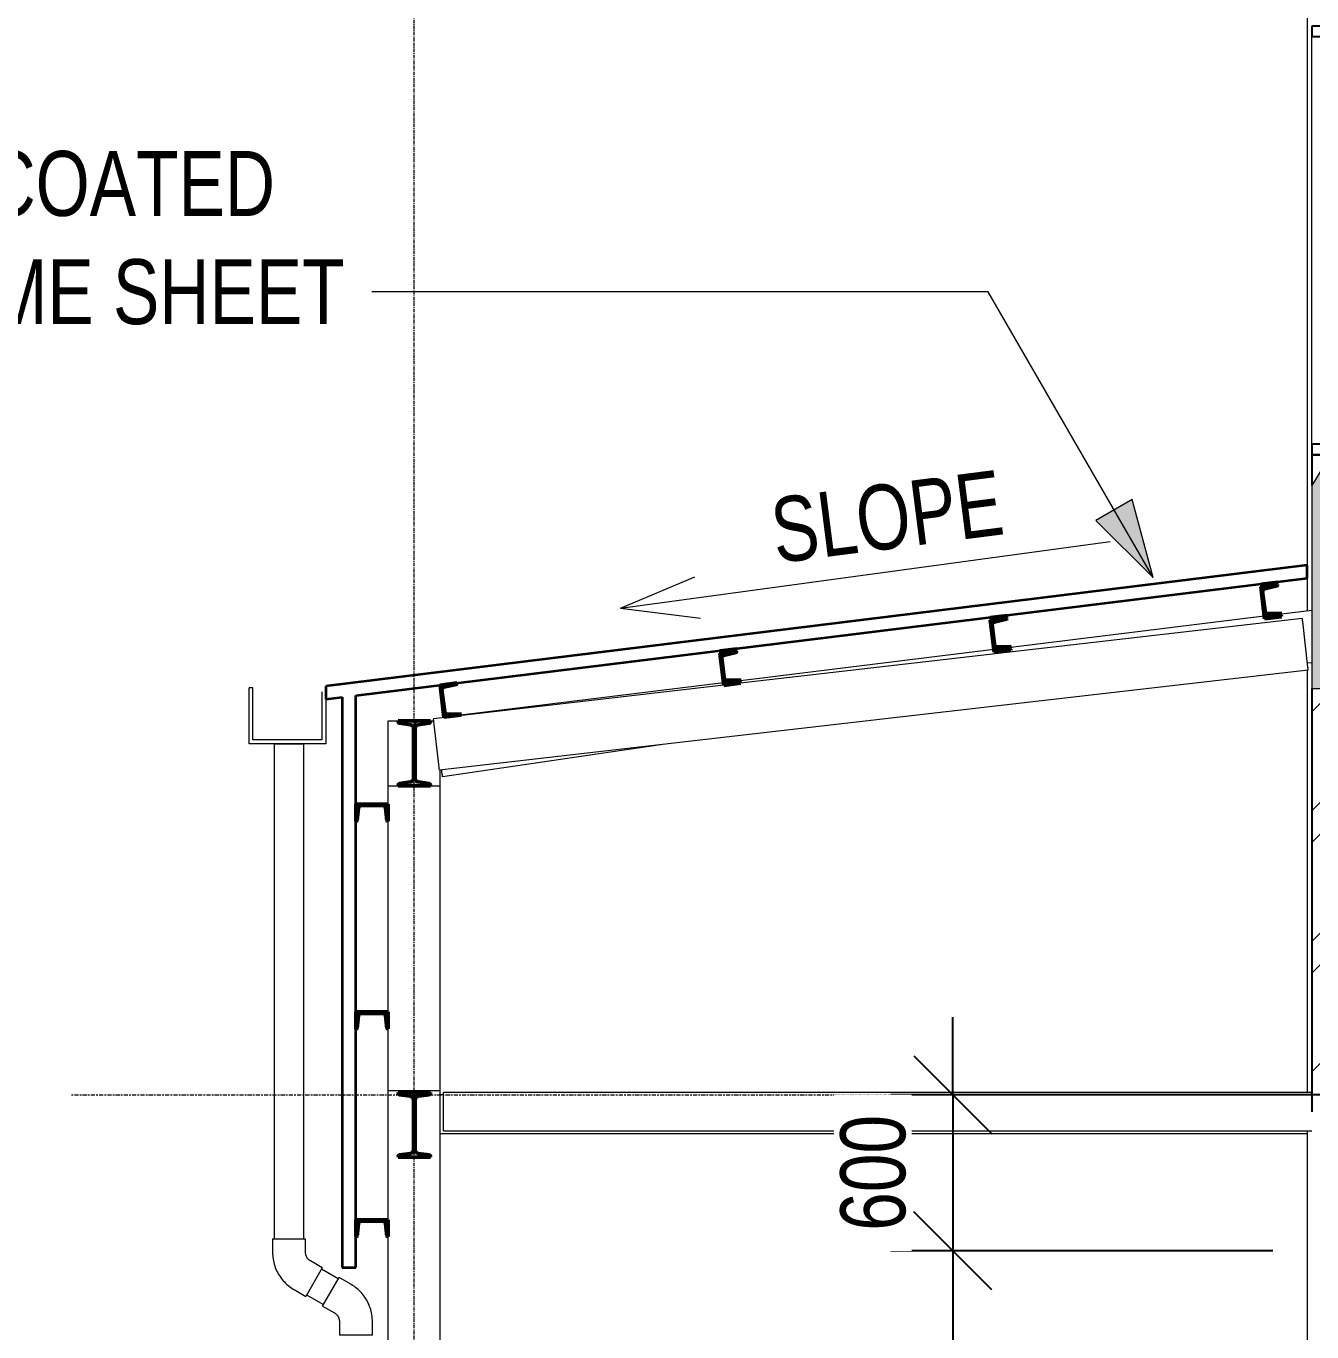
# Model space of a CAD drawing. Header units: millimetres. Extents: x -29259 to 87313, y -139821 to 46728.
# Drawn here: x 25495 to 30444, y -81364 to -76336 of the extents above; entities that cross this region are included whole.
import ezdxf

# ---------------------------------------------------------------- set-up
doc = ezdxf.new("R2010")
doc.units = ezdxf.units.MM
doc.linetypes.add('Centre', pattern=[31.75, 6.35, -4.7625, 15.875, -4.7625])
doc.linetypes.add('Grid Line', pattern=[22.225, 12.7, -3.175, 3.175, -3.175])
for name, color, linetype, lineweight in [('A-ANNO-DIMS', 211, 'Continuous', 9), ('A-DETL-GENF', 92, 'Continuous', 9), ('A-DETL-THIN', 151, 'Continuous', 9), ('A-FLOR-LEVL', 51, 'Continuous', 9), ('A-GLAZ', 151, 'Continuous', 9), ('A-ROOF', 132, 'Continuous', 9), ('A-WALL', 113, 'Continuous', 18), ('A-WALL-PATT', 111, 'Continuous', 18), ('G-ANNO-TEXT', 231, 'Continuous', 9), ('P-PIPE', 3, 'Continuous', 9), ('S-BEAM', 12, 'Continuous', 9), ('S-COLS', 52, 'Continuous', 18), ('S-GRID', 8, 'Continuous', 9)]:
    doc.layers.add(name, color=color, linetype=linetype, lineweight=lineweight)
doc.styles.add('Century Gothic_1', font='GOTHIC.TTF', dxfattribs={"width": 0.8, "height": 250})
doc.styles.add('Century Gothic_2', font='GOTHIC.TTF', dxfattribs={"width": 0.8, "height": 300})
doc.dimstyles.new('Diagonal_-_2_5mm_Century_Gothic', dxfattribs={"dimscale": 304.8, "dimtxt": 261.042067, "dimasz": 0.984252, "dimexe": 0.787402, "dimexo": 0.492126, "dimgap": 0.574147, "dimtad": 1, "dimdec": 0, "dimzin": 0, "dimdsep": 46, "dimtxsty": 'Century Gothic_1', "dimblk1": 'OBLIQUE', "dimblk2": 'OBLIQUE', "dimsah": 1, "dimcen": 0.09, "dimdle": 0.787402, "dimazin": 0, "dimtfac": 1, "dimtdec": 4, "dimtix": 1, "dimtmove": 0, "dimatfit": 3, "dimfxl": 1, "dimtvp": 1, "dimtfill": 1, "dimtolj": 1, "dimtzin": 0, "dimarcsym": 2})
pattern_1 = [(45, (5208.12, 6935), (-251.447, 251.447), []), (45, (5208.12, 7316), (-251.447, 251.447), [])]

# ---------------------------------------------------------------- blocks, each defined once
blk = doc.blocks.new('B Column - 511124-SECTION BB')
at = {"layer": 'S-COLS', "color": 250, "lineweight": 9}
for p, q in [((-3755.1, 4890), (-3753.2, 4890)), ((-3755.1, 4640), (-3755.1, 4890)), ((-3753.2, 4890), (-3747.7, 4890)), ((-3747.7, 4890), (-3743.1, 4890)), ((-3743.1, 4890), (-3732.2, 4890)), ((-3732.2, 4890), (-3717.6, 4890)), ((-3592.6, 4890), (-3579.8, 4890)), ((-3555.1, 4640), (-3555.1, 4700.2)), ((-3755.1, 2969.4), (-3755.1, 3466)), ((-3555.1, 241), (-3555.1, 3466)), ((-3755.1, 241), (-3755.1, 2904.4))]:
    blk.add_line(p, q, dxfattribs=at)
blk = doc.blocks.new('B - ISMB150-1417075-SECTION BB')
at = {"layer": 'S-BEAM', "color": 250}
for p, q in [((-3542.4, 3458.4), (-3542.4, 3460)), ((-200.1, 3460), (-3542.4, 3460)), ((-3542.4, 3453.9), (-3542.4, 3458.4)), ((-3542.4, 3450.6), (-3542.4, 3453.9)), ((-3542.4, 3441.7), (-3542.4, 3450.6)), ((-3542.4, 3328.3), (-3542.4, 3441.7)), ((-3542.4, 3319.4), (-3542.4, 3328.3)), ((-3542.4, 3316.1), (-3542.4, 3319.4)), ((-3542.4, 3311.6), (-3542.4, 3316.1)), ((-3542.4, 3310), (-3542.4, 3311.6)), ((-200, 3310), (-3542.4, 3310))]:
    blk.add_line(p, q, dxfattribs=at)
blk = doc.blocks.new('B - ISMB150-852612-SECTION BB')
at = {"layer": 'S-BEAM', "color": 250}
for p, q in [((-3542.4, 3450), (-3555.1, 3450)), ((-218, 3300), (-3555.1, 3300))]:
    blk.add_line(p, q, dxfattribs=at)
blk = doc.blocks.new('B - ISMB250-1347333-SECTION BB')
at = {"layer": 'S-BEAM'}
h = blk.add_hatch(dxfattribs=at)
h.set_pattern_fill('FP_7', color=256, style=0, pattern_type=2)
h.set_pattern_definition(pattern_1)
h.paths.add_polyline_path([(-3666, 3210), (-3592.6, 3210), (-3592.6, 3212.7), (-3594.2, 3217), (-3598.2, 3219.1), (-3640.5, 3225.1), (-3648.5, 3229.4), (-3651.7, 3238), (-3651.7, 3432), (-3648.5, 3440.6), (-3640.5, 3444.9), (-3598.2, 3450.9), (-3594.2, 3453), (-3592.6, 3460), (-3717.6, 3460), (-3717.6, 3457.3), (-3716, 3453), (-3712, 3450.9), (-3669.7, 3444.9), (-3661.7, 3440.6), (-3658.6, 3432), (-3658.6, 3238), (-3661.7, 3229.4), (-3669.7, 3225.1), (-3712, 3219.1), (-3716, 3217), (-3717.6, 3210)])
at = {"layer": 'S-BEAM', "color": 90, "lineweight": 35}
for p, q in [((-3592.6, 3460), (-3717.6, 3460)), ((-3717.6, 3460), (-3717.6, 3457.3)), ((-3712, 3450.9), (-3669.7, 3444.9)), ((-3658.6, 3432), (-3658.6, 3238)), ((-3651.7, 3238), (-3651.7, 3432)), ((-3640.5, 3444.9), (-3598.2, 3450.9)), ((-3592.6, 3457.3), (-3592.6, 3460)), ((-3669.7, 3225.1), (-3712, 3219.1)), ((-3598.2, 3219.1), (-3640.5, 3225.1)), ((-3717.6, 3212.7), (-3717.6, 3210)), ((-3717.6, 3210), (-3592.6, 3210)), ((-3592.6, 3210), (-3592.6, 3212.7))]:
    blk.add_line(p, q, dxfattribs=at)
for centre, radius, start, end in [((-3711.1, 3457.3), 6.5, 180, 262), ((-3671.6, 3432), 13, 0, 82), ((-3638.7, 3432), 13, 98, 180), ((-3599.1, 3457.3), 6.5, 278, 0), ((-3711.1, 3212.7), 6.5, 98, 180), ((-3671.6, 3238), 13, 278, 0), ((-3638.7, 3238), 13, 180, 262), ((-3599.1, 3212.7), 6.5, 0, 82)]:
    blk.add_arc(centre, radius, start, end, dxfattribs=at)
blk = doc.blocks.new('B - ISMB150-1419391-SECTION BB')
at = {"layer": 'S-BEAM', "color": 250}
for p, q in [((-2706.8, 4798), (-3545.8, 4675.3)), ((-3548.5, 4693.4), (-3549.6, 4700.8)), ((-3547.2, 4684.5), (-3548.5, 4693.4)), ((-3546.7, 4681.3), (-3547.2, 4684.5)), ((-3546, 4676.9), (-3546.7, 4681.3)), ((-3545.8, 4675.3), (-3546, 4676.9))]:
    blk.add_line(p, q, dxfattribs=at)
blk = doc.blocks.new('B - ISMB250-V69-SECTION BB')
at = {"layer": 'S-BEAM'}
h = blk.add_hatch(dxfattribs=at)
h.set_pattern_fill('FP_7', color=256, style=0, pattern_type=2)
h.set_pattern_definition(pattern_1)
h.paths.add_polyline_path([(-3666, 4640), (-3592.6, 4640), (-3592.6, 4642.7), (-3594.2, 4647), (-3598.2, 4649.1), (-3640.5, 4655.1), (-3648.5, 4659.4), (-3651.7, 4668), (-3651.7, 4862), (-3648.5, 4870.6), (-3640.5, 4874.9), (-3598.2, 4880.9), (-3594.2, 4883), (-3592.6, 4890), (-3717.6, 4890), (-3717.6, 4887.3), (-3716, 4883), (-3712, 4880.9), (-3669.7, 4874.9), (-3661.7, 4870.6), (-3658.6, 4862), (-3658.6, 4668), (-3661.7, 4659.4), (-3669.7, 4655.1), (-3712, 4649.1), (-3716, 4647), (-3717.6, 4640)])
at = {"layer": 'S-BEAM', "color": 90, "lineweight": 35}
for p, q in [((-3592.6, 4890), (-3717.6, 4890)), ((-3717.6, 4890), (-3717.6, 4887.3)), ((-3712, 4880.9), (-3669.7, 4874.9)), ((-3640.5, 4874.9), (-3598.2, 4880.9)), ((-3592.6, 4887.3), (-3592.6, 4890)), ((-3658.6, 4862), (-3658.6, 4668)), ((-3651.7, 4668), (-3651.7, 4862)), ((-3717.6, 4642.7), (-3717.6, 4640)), ((-3717.6, 4640), (-3592.6, 4640)), ((-3669.7, 4655.1), (-3712, 4649.1)), ((-3598.2, 4649.1), (-3640.5, 4655.1)), ((-3592.6, 4640), (-3592.6, 4642.7))]:
    blk.add_line(p, q, dxfattribs=at)
for centre, radius, start, end in [((-3711.1, 4887.3), 6.5, 180, 262), ((-3599.1, 4887.3), 6.5, 278, 0), ((-3671.6, 4862), 13, 0, 82), ((-3638.7, 4862), 13, 98, 180), ((-3711.1, 4642.7), 6.5, 98, 180), ((-3671.6, 4668), 13, 278, 0), ((-3638.7, 4668), 13, 180, 262), ((-3599.1, 4642.7), 6.5, 0, 82)]:
    blk.add_arc(centre, radius, start, end, dxfattribs=at)
blk = doc.blocks.new('B - ISMB200-1419284-SECTION BB')
at = {"layer": 'S-BEAM', "color": 250}
for p, q in [((-237.9, 5284.1), (-2398.9, 5034.9)), ((-237.9, 5284.1), (-237.6, 5282.2)), ((-237.6, 5282.2), (-237, 5276.8)), ((-237, 5276.8), (-236.5, 5272.2)), ((-236.5, 5272.2), (-235.2, 5261.3)), ((-235.2, 5261.3), (-217.6, 5108.1)), ((-214.9, 5085.4), (-3557.9, 4699.9)), ((-217.6, 5108.1), (-216.3, 5097.3)), ((-216.3, 5097.3), (-215.8, 5092.7)), ((-215.8, 5092.7), (-215.2, 5087.3)), ((-215.2, 5087.3), (-214.9, 5085.4)), ((-2463.9, 5027.4), (-3580.8, 4898.6)), ((-3580.6, 4896.7), (-3580.8, 4898.6)), ((-3579.9, 4891.3), (-3580.6, 4896.7)), ((-3579.4, 4886.7), (-3579.9, 4891.3)), ((-3578.2, 4875.8), (-3579.4, 4886.7)), ((-3560.5, 4722.6), (-3578.2, 4875.8)), ((-3559.2, 4711.8), (-3560.5, 4722.6)), ((-3558.7, 4707.2), (-3559.2, 4711.8)), ((-3558.1, 4701.8), (-3558.7, 4707.2)), ((-3557.9, 4699.9), (-3558.1, 4701.8))]:
    blk.add_line(p, q, dxfattribs=at)
blk = doc.blocks.new('B Column - 1354213-SECTION BB')
at = {"layer": 'S-COLS', "color": 250, "lineweight": 9}
for p, q in [((-3755.1, 4640), (-3753.2, 4640)), ((-3755.1, 4569.4), (-3755.1, 4640)), ((-3753.2, 4640), (-3747.7, 4640)), ((-3747.7, 4640), (-3743.1, 4640)), ((-3743.1, 4640), (-3732.2, 4640)), ((-3732.2, 4640), (-3717.6, 4640)), ((-3592.6, 4640), (-3578, 4640)), ((-3578, 4640), (-3567.1, 4640)), ((-3567.1, 4640), (-3562.5, 4640)), ((-3562.5, 4640), (-3557, 4640)), ((-3557, 4640), (-3555.1, 4640)), ((-3555.1, 3466), (-3555.1, 4640)), ((-3755.1, 3769.4), (-3755.1, 4504.4)), ((-3755.1, 3466), (-3755.1, 3703.7)), ((-3753.2, 3466), (-3755.1, 3466)), ((-3747.7, 3466), (-3753.2, 3466)), ((-3743.1, 3466), (-3747.7, 3466)), ((-3732.2, 3466), (-3743.1, 3466)), ((-3578, 3466), (-3732.2, 3466)), ((-3567.1, 3466), (-3578, 3466)), ((-3562.5, 3466), (-3567.1, 3466)), ((-3557, 3466), (-3562.5, 3466)), ((-3555.1, 3466), (-3557, 3466))]:
    blk.add_line(p, q, dxfattribs=at)
blk = doc.blocks.new('SFC - ISMC125-1418506-SECTION BB')
at = {"layer": 'S-BEAM', "color": 90, "lineweight": 35}
for p, q in [((-3491.5, 5036.1), (-3556, 5028.1)), ((-3556, 5028.1), (-3540.8, 4904.1)), ((-3541.1, 5019.6), (-3493, 5030.7)), ((-3491.2, 5033.3), (-3491.5, 5036.1)), ((-3537.9, 4924.4), (-3548.4, 5009.2)), ((-3540.8, 4904.1), (-3476.3, 4912)), ((-3479, 4916.9), (-3528.3, 4916)), ((-3476.3, 4912), (-3476.6, 4914.8))]:
    blk.add_line(p, q, dxfattribs=at)
for centre, radius, start, end in [((-3493.6, 5033), 2.4, 283.02, 7.02), ((-3538.9, 5010.3), 9.5, 103.02, 187.02), ((-3528.5, 4925.5), 9.5, 187.02, 271.02), ((-3479, 4914.5), 2.4, 7.02, 91.02)]:
    blk.add_arc(centre, radius, start, end, dxfattribs=at)
blk = doc.blocks.new('SFC - ISMC125-1419468-SECTION BB')
at = {"layer": 'S-BEAM'}
h = blk.add_hatch(dxfattribs=at)
h.set_pattern_fill('FP_7', color=256, style=0, pattern_type=2)
h.set_pattern_definition(pattern_1)
h.paths.add_polyline_path([(-381.9, 5293.2), (-317.4, 5301.2), (-317.7, 5304), (-320.1, 5306.1), (-369.4, 5305.2), (-375.8, 5307.5), (-379.4, 5316.1), (-389.5, 5398.3), (-387.8, 5404.9), (-382.2, 5408.7), (-334.1, 5419.8), (-332.3, 5422.5), (-332.6, 5425.3), (-397.1, 5417.3), (-384.7, 5316.1)])
at = {"layer": 'S-BEAM', "color": 90, "lineweight": 35}
for p, q in [((-332.6, 5425.3), (-397.1, 5417.3)), ((-397.1, 5417.3), (-381.9, 5293.2)), ((-379, 5313.5), (-389.5, 5398.3)), ((-382.2, 5408.7), (-334.1, 5419.8)), ((-332.3, 5422.5), (-332.6, 5425.3)), ((-381.9, 5293.2), (-317.4, 5301.2)), ((-320.1, 5306.1), (-369.4, 5305.2)), ((-317.4, 5301.2), (-317.7, 5304))]:
    blk.add_line(p, q, dxfattribs=at)
for centre, radius, start, end in [((-380, 5399.5), 9.5, 103.02, 187.02), ((-334.7, 5422.2), 2.4, 283.02, 7.02), ((-369.6, 5314.7), 9.5, 187.02, 271.02), ((-320.1, 5303.7), 2.4, 7.02, 91.02)]:
    blk.add_arc(centre, radius, start, end, dxfattribs=at)
blk = doc.blocks.new('SFC - ISMC125-1360916-SECTION BB')
at = {"layer": 'S-BEAM'}
h = blk.add_hatch(dxfattribs=at)
h.set_pattern_fill('FP_7', color=256, style=0, pattern_type=2)
h.set_pattern_definition(pattern_1)
h.paths.add_polyline_path([(-3877.3, 4504.4), (-3874.9, 4506.5), (-3869.8, 4555.6), (-3866.7, 4561.7), (-3860.3, 4564.1), (-3774.9, 4564.1), (-3768.5, 4561.7), (-3765.4, 4555.6), (-3760.3, 4506.5), (-3757.9, 4504.4), (-3755.1, 4504.4), (-3755.1, 4569.4), (-3880.1, 4569.4), (-3880.1, 4504.4)])
at = {"layer": 'S-BEAM', "color": 90, "lineweight": 35}
for p, q in [((-3755.1, 4569.4), (-3880.1, 4569.4)), ((-3880.1, 4569.4), (-3880.1, 4504.4)), ((-3874.9, 4506.5), (-3869.8, 4555.6)), ((-3860.3, 4564.1), (-3774.9, 4564.1)), ((-3765.4, 4555.6), (-3760.3, 4506.5)), ((-3755.1, 4504.4), (-3755.1, 4569.4)), ((-3880.1, 4504.4), (-3877.3, 4504.4)), ((-3757.9, 4504.4), (-3755.1, 4504.4))]:
    blk.add_line(p, q, dxfattribs=at)
for centre, radius, start, end in [((-3860.3, 4554.6), 9.5, 90, 174), ((-3774.9, 4554.6), 9.5, 6, 90), ((-3877.3, 4506.8), 2.4, 270, 354), ((-3757.9, 4506.8), 2.4, 186, 270)]:
    blk.add_arc(centre, radius, start, end, dxfattribs=at)
blk = doc.blocks.new('SFC - ISMC125-1419521-SECTION BB')
at = {"layer": 'S-BEAM'}
h = blk.add_hatch(dxfattribs=at)
h.set_pattern_fill('FP_7', color=256, style=0, pattern_type=2)
h.set_pattern_definition(pattern_1)
h.paths.add_polyline_path([(-3755.1, 3704.4), (-3755.1, 3769.4), (-3880.1, 3769.4), (-3880.1, 3704.4), (-3877.3, 3704.4), (-3874.9, 3706.5), (-3869.8, 3755.6), (-3866.7, 3761.7), (-3860.3, 3764.1), (-3774.9, 3764.1), (-3768.5, 3761.7), (-3765.4, 3755.6), (-3760.3, 3706.5), (-3757.9, 3704.4)])
at = {"layer": 'S-BEAM', "color": 90, "lineweight": 35}
for p, q in [((-3755.1, 3769.4), (-3880.1, 3769.4)), ((-3880.1, 3769.4), (-3880.1, 3704.4)), ((-3874.9, 3706.5), (-3869.8, 3755.6)), ((-3860.3, 3764.1), (-3774.9, 3764.1)), ((-3765.4, 3755.6), (-3760.3, 3706.5)), ((-3755.1, 3704.4), (-3755.1, 3769.4)), ((-3880.1, 3704.4), (-3877.3, 3704.4)), ((-3757.9, 3704.4), (-3755.1, 3704.4))]:
    blk.add_line(p, q, dxfattribs=at)
for centre, radius, start, end in [((-3860.3, 3754.6), 9.5, 90, 174), ((-3774.9, 3754.6), 9.5, 6, 90), ((-3877.3, 3706.8), 2.4, 270, 354), ((-3757.9, 3706.8), 2.4, 186, 270)]:
    blk.add_arc(centre, radius, start, end, dxfattribs=at)
blk = doc.blocks.new('SFC - ISMC125-V87-SECTION BB')
at = {"layer": 'S-BEAM'}
h = blk.add_hatch(dxfattribs=at)
h.set_pattern_fill('FP_7', color=256, style=0, pattern_type=2)
h.set_pattern_definition(pattern_1)
h.paths.add_polyline_path([(-3877.3, 2904.4), (-3874.9, 2906.5), (-3869.8, 2955.6), (-3866.7, 2961.7), (-3860.3, 2964.1), (-3774.9, 2964.1), (-3768.5, 2961.7), (-3765.4, 2955.6), (-3760.3, 2906.5), (-3757.9, 2904.4), (-3755.1, 2904.4), (-3755.1, 2969.4), (-3880.1, 2969.4), (-3880.1, 2904.4)])
at = {"layer": 'S-BEAM', "color": 90, "lineweight": 35}
for p, q in [((-3755.1, 2969.4), (-3880.1, 2969.4)), ((-3880.1, 2969.4), (-3880.1, 2904.4)), ((-3755.1, 2904.4), (-3755.1, 2969.4)), ((-3874.9, 2906.5), (-3869.8, 2955.6)), ((-3860.3, 2964.1), (-3774.9, 2964.1)), ((-3765.4, 2955.6), (-3760.3, 2906.5)), ((-3880.1, 2904.4), (-3877.3, 2904.4)), ((-3757.9, 2904.4), (-3755.1, 2904.4))]:
    blk.add_line(p, q, dxfattribs=at)
for centre, radius, start, end in [((-3860.3, 2954.6), 9.5, 90, 174), ((-3774.9, 2954.6), 9.5, 6, 90), ((-3877.3, 2906.8), 2.4, 270, 354), ((-3757.9, 2906.8), 2.4, 186, 270)]:
    blk.add_arc(centre, radius, start, end, dxfattribs=at)
blk = doc.blocks.new('SFC - ISMC125-1419447-SECTION BB')
at = {"layer": 'S-BEAM'}
h = blk.add_hatch(dxfattribs=at)
h.set_pattern_fill('FP_7', color=256, style=0, pattern_type=2)
h.set_pattern_definition(pattern_1)
h.paths.add_polyline_path([(-1423, 5165), (-1358.5, 5172.9), (-1358.8, 5175.7), (-1361.3, 5177.8), (-1410.6, 5176.9), (-1417, 5179.3), (-1420.2, 5185.3), (-1430.6, 5270.1), (-1429, 5276.7), (-1423.3, 5280.5), (-1375.3, 5291.6), (-1373.4, 5294.2), (-1373.8, 5297), (-1438.3, 5289), (-1432.2, 5239.4)])
at = {"layer": 'S-BEAM', "color": 90, "lineweight": 35}
for p, q in [((-1373.8, 5297), (-1438.3, 5289)), ((-1438.3, 5289), (-1423, 5165)), ((-1423.3, 5280.5), (-1375.3, 5291.6)), ((-1373.4, 5294.2), (-1373.8, 5297)), ((-1420.2, 5185.3), (-1430.6, 5270.1)), ((-1423, 5165), (-1358.5, 5172.9)), ((-1361.3, 5177.8), (-1410.6, 5176.9)), ((-1358.5, 5172.9), (-1358.8, 5175.7))]:
    blk.add_line(p, q, dxfattribs=at)
for centre, radius, start, end in [((-1421.2, 5271.2), 9.5, 103.02, 187.02), ((-1375.8, 5293.9), 2.4, 283.02, 7.02), ((-1410.7, 5186.4), 9.5, 187.02, 271.02), ((-1361.2, 5175.4), 2.4, 7.02, 91.02)]:
    blk.add_arc(centre, radius, start, end, dxfattribs=at)
blk = doc.blocks.new('SFC - ISMC125-V88-SECTION BB')
at = {"layer": 'S-BEAM'}
h = blk.add_hatch(dxfattribs=at)
h.set_pattern_fill('FP_7', color=256, style=0, pattern_type=2)
h.set_pattern_definition(pattern_1)
h.paths.add_polyline_path([(-2464.1, 5036.7), (-2399.6, 5044.7), (-2400, 5047.5), (-2402.4, 5049.6), (-2451.7, 5048.7), (-2458.1, 5051), (-2461.3, 5057), (-2471.7, 5141.8), (-2470.1, 5148.4), (-2464.4, 5152.2), (-2416.4, 5163.3), (-2414.6, 5166), (-2414.9, 5168.7), (-2479.4, 5160.8), (-2470.2, 5085.8)])
at = {"layer": 'S-BEAM', "color": 90, "lineweight": 35}
for p, q in [((-2414.9, 5168.7), (-2479.4, 5160.8)), ((-2479.4, 5160.8), (-2464.1, 5036.7)), ((-2461.3, 5057), (-2471.7, 5141.8)), ((-2464.4, 5152.2), (-2416.4, 5163.3)), ((-2414.6, 5166), (-2414.9, 5168.7)), ((-2464.1, 5036.7), (-2399.6, 5044.7)), ((-2402.4, 5049.6), (-2451.7, 5048.7)), ((-2399.6, 5044.7), (-2400, 5047.5))]:
    blk.add_line(p, q, dxfattribs=at)
for centre, radius, start, end in [((-2462.3, 5143), 9.5, 103.02, 187.02), ((-2416.9, 5165.7), 2.4, 283.02, 7.02), ((-2451.9, 5058.2), 9.5, 187.02, 271.02), ((-2402.3, 5047.2), 2.4, 7.02, 91.02)]:
    blk.add_arc(centre, radius, start, end, dxfattribs=at)
blk = doc.blocks.new('Roaster Building_ST_RVT2022_detached_rvt-2-SECTION BB')
at = {"layer": 'S-BEAM', "color": 250}
for p, q in [((-383.1, 5293.1), (-1358.5, 5172.9)), ((-200.1, 5315.6), (-317.4, 5301.2)), ((-1424.2, 5164.8), (-2398.9, 5044.8)), ((-200.1, 5114.1), (-218, 5111.9)), ((-2465.3, 5036.6), (-3476.3, 4912)), ((-3540.8, 4904.1), (-3543.9, 4903.7))]:
    blk.add_line(p, q, dxfattribs=at)
at = {"layer": 'S-BEAM', "color": 250, "lineweight": 9}
for name in ['SFC - ISMC125-1419468-SECTION BB', 'B - ISMB200-1419284-SECTION BB', 'SFC - ISMC125-1419447-SECTION BB', 'SFC - ISMC125-V88-SECTION BB', 'SFC - ISMC125-1418506-SECTION BB', 'B - ISMB250-V69-SECTION BB', 'B - ISMB150-1419391-SECTION BB', 'SFC - ISMC125-1360916-SECTION BB', 'SFC - ISMC125-1419521-SECTION BB', 'B - ISMB250-1347333-SECTION BB', 'B - ISMB150-852612-SECTION BB', 'B - ISMB150-1417075-SECTION BB', 'SFC - ISMC125-V87-SECTION BB']:
    blk.add_blockref(name, (0, 0), dxfattribs=at)
at = {"layer": 'S-COLS', "color": 250, "lineweight": 9}
for name in ['B Column - 511124-SECTION BB', 'B Column - 1354213-SECTION BB']:
    blk.add_blockref(name, (0, 0), dxfattribs=at)
blk = doc.blocks.new('B - ISMB250-1451921-SECTION BB')
at = {"layer": 'S-BEAM', "lineweight": 18}
blk.add_hatch(color=7, dxfattribs=at).paths.add_polyline_path([(-3666, 3210), (-3592.6, 3210), (-3592.6, 3212.7), (-3594.2, 3217), (-3598.2, 3219.1), (-3640.5, 3225.1), (-3648.5, 3229.4), (-3651.7, 3238), (-3651.7, 3432), (-3648.5, 3440.6), (-3640.5, 3444.9), (-3598.2, 3450.9), (-3594.2, 3453), (-3592.6, 3460), (-3717.6, 3460), (-3717.6, 3457.3), (-3716, 3453), (-3712, 3450.9), (-3669.7, 3444.9), (-3661.7, 3440.6), (-3658.6, 3432), (-3658.6, 3238), (-3661.7, 3229.4), (-3669.7, 3225.1), (-3712, 3219.1), (-3716, 3217), (-3717.6, 3210)])
at = {"layer": 'S-BEAM', "color": 255, "lineweight": 50}
for p, q in [((-3592.6, 3460), (-3717.6, 3460)), ((-3717.6, 3460), (-3717.6, 3457.3)), ((-3712, 3450.9), (-3669.7, 3444.9)), ((-3658.6, 3432), (-3658.6, 3238)), ((-3651.7, 3238), (-3651.7, 3432)), ((-3640.5, 3444.9), (-3598.2, 3450.9)), ((-3592.6, 3457.3), (-3592.6, 3460)), ((-3669.7, 3225.1), (-3712, 3219.1)), ((-3598.2, 3219.1), (-3640.5, 3225.1)), ((-3717.6, 3212.7), (-3717.6, 3210)), ((-3717.6, 3210), (-3592.6, 3210)), ((-3592.6, 3210), (-3592.6, 3212.7))]:
    blk.add_line(p, q, dxfattribs=at)
for centre, radius, start, end in [((-3711.1, 3457.3), 6.5, 180, 262), ((-3671.6, 3432), 13, 0, 82), ((-3638.7, 3432), 13, 98, 180), ((-3599.1, 3457.3), 6.5, 278, 0), ((-3711.1, 3212.7), 6.5, 98, 180), ((-3671.6, 3238), 13, 278, 0), ((-3638.7, 3238), 13, 180, 262), ((-3599.1, 3212.7), 6.5, 0, 82)]:
    blk.add_arc(centre, radius, start, end, dxfattribs=at)
blk = doc.blocks.new('SFC - ISMC125-V89-SECTION BB')
at = {"layer": 'S-BEAM', "lineweight": 18}
blk.add_hatch(color=7, dxfattribs=at).paths.add_polyline_path([(-3540.8, 4904.1), (-3476.3, 4912), (-3476.6, 4914.8), (-3479, 4916.9), (-3528.3, 4916), (-3534.7, 4918.4), (-3537.9, 4924.4), (-3548.4, 5009.2), (-3546.7, 5015.8), (-3541.1, 5019.6), (-3493, 5030.7), (-3491.2, 5033.3), (-3491.5, 5036.1), (-3556, 5028.1), (-3544.2, 4932.2)])
at = {"layer": 'S-BEAM', "color": 255, "lineweight": 50}
for p, q in [((-3491.5, 5036.1), (-3556, 5028.1)), ((-3556, 5028.1), (-3540.8, 4904.1)), ((-3541.1, 5019.6), (-3493, 5030.7)), ((-3491.2, 5033.3), (-3491.5, 5036.1)), ((-3537.9, 4924.4), (-3548.4, 5009.2)), ((-3540.8, 4904.1), (-3476.3, 4912)), ((-3479, 4916.9), (-3528.3, 4916)), ((-3476.3, 4912), (-3476.6, 4914.8))]:
    blk.add_line(p, q, dxfattribs=at)
for centre, radius, start, end in [((-3493.6, 5033), 2.4, 283.02, 7.02), ((-3538.9, 5010.3), 9.5, 103.02, 187.02), ((-3528.5, 4925.5), 9.5, 187.02, 271.02), ((-3479, 4914.5), 2.4, 7.02, 91.02)]:
    blk.add_arc(centre, radius, start, end, dxfattribs=at)
blk = doc.blocks.new('SFC - ISMC125-V90-SECTION BB')
at = {"layer": 'S-BEAM', "lineweight": 18}
blk.add_hatch(color=7, dxfattribs=at).paths.add_polyline_path([(-381.9, 5283.2), (-317.4, 5291.2), (-317.7, 5294), (-320.1, 5296.1), (-369.4, 5295.2), (-375.8, 5297.5), (-379, 5303.5), (-389.5, 5388.3), (-387.8, 5394.9), (-382.2, 5398.7), (-334.1, 5409.8), (-332.3, 5412.5), (-332.6, 5415.3), (-397.1, 5407.3), (-385.9, 5316.1)])
at = {"layer": 'S-BEAM', "color": 255, "lineweight": 50}
for p, q in [((-332.6, 5415.3), (-397.1, 5407.3)), ((-397.1, 5407.3), (-381.9, 5283.2)), ((-379, 5303.5), (-389.5, 5388.3)), ((-382.2, 5398.7), (-334.1, 5409.8)), ((-332.3, 5412.5), (-332.6, 5415.3)), ((-381.9, 5283.2), (-317.4, 5291.2)), ((-320.1, 5296.1), (-369.4, 5295.2)), ((-317.4, 5291.2), (-317.7, 5294))]:
    blk.add_line(p, q, dxfattribs=at)
for centre, radius, start, end in [((-380, 5389.5), 9.5, 103.02, 187.02), ((-334.7, 5412.2), 2.4, 283.02, 7.02), ((-369.6, 5304.7), 9.5, 187.02, 271.02), ((-320.1, 5293.7), 2.4, 7.02, 91.02)]:
    blk.add_arc(centre, radius, start, end, dxfattribs=at)
blk = doc.blocks.new('SFC - ISMC125-V91-SECTION BB')
at = {"layer": 'S-BEAM', "lineweight": 18}
blk.add_hatch(color=7, dxfattribs=at).paths.add_polyline_path([(-3877.3, 4504.4), (-3874.9, 4506.5), (-3869.8, 4555.6), (-3866.7, 4561.7), (-3860.3, 4564.1), (-3774.9, 4564.1), (-3768.5, 4561.7), (-3765.4, 4555.6), (-3760.3, 4506.5), (-3757.9, 4504.4), (-3755.1, 4504.4), (-3755.1, 4569.4), (-3880.1, 4569.4), (-3880.1, 4504.4)])
at = {"layer": 'S-BEAM', "color": 255, "lineweight": 50}
for p, q in [((-3755.1, 4569.4), (-3880.1, 4569.4)), ((-3880.1, 4569.4), (-3880.1, 4504.4)), ((-3874.9, 4506.5), (-3869.8, 4555.6)), ((-3860.3, 4564.1), (-3774.9, 4564.1)), ((-3765.4, 4555.6), (-3760.3, 4506.5)), ((-3755.1, 4504.4), (-3755.1, 4569.4)), ((-3880.1, 4504.4), (-3877.3, 4504.4)), ((-3757.9, 4504.4), (-3755.1, 4504.4))]:
    blk.add_line(p, q, dxfattribs=at)
for centre, radius, start, end in [((-3860.3, 4554.6), 9.5, 90, 174), ((-3774.9, 4554.6), 9.5, 6, 90), ((-3877.3, 4506.8), 2.4, 270, 354), ((-3757.9, 4506.8), 2.4, 186, 270)]:
    blk.add_arc(centre, radius, start, end, dxfattribs=at)
blk = doc.blocks.new('SFC - ISMC125-V92-SECTION BB')
at = {"layer": 'S-BEAM', "lineweight": 18}
blk.add_hatch(color=7, dxfattribs=at).paths.add_polyline_path([(-3755.1, 3704.4), (-3755.1, 3769.4), (-3880.1, 3769.4), (-3880.1, 3704.4), (-3877.3, 3704.4), (-3874.9, 3706.5), (-3869.8, 3755.6), (-3866.7, 3761.7), (-3860.3, 3764.1), (-3774.9, 3764.1), (-3768.5, 3761.7), (-3765.4, 3755.6), (-3760.3, 3706.5), (-3757.9, 3704.4)])
at = {"layer": 'S-BEAM', "color": 255, "lineweight": 50}
for p, q in [((-3755.1, 3769.4), (-3880.1, 3769.4)), ((-3880.1, 3769.4), (-3880.1, 3704.4)), ((-3874.9, 3706.5), (-3869.8, 3755.6)), ((-3860.3, 3764.1), (-3774.9, 3764.1)), ((-3765.4, 3755.6), (-3760.3, 3706.5)), ((-3755.1, 3704.4), (-3755.1, 3769.4)), ((-3880.1, 3704.4), (-3877.3, 3704.4)), ((-3757.9, 3704.4), (-3755.1, 3704.4))]:
    blk.add_line(p, q, dxfattribs=at)
for centre, radius, start, end in [((-3860.3, 3754.6), 9.5, 90, 174), ((-3774.9, 3754.6), 9.5, 6, 90), ((-3877.3, 3706.8), 2.4, 270, 354), ((-3757.9, 3706.8), 2.4, 186, 270)]:
    blk.add_arc(centre, radius, start, end, dxfattribs=at)
blk = doc.blocks.new('SFC - ISMC125-V93-SECTION BB')
at = {"layer": 'S-BEAM', "lineweight": 18}
blk.add_hatch(color=7, dxfattribs=at).paths.add_polyline_path([(-1423, 5155), (-1358.5, 5162.9), (-1358.8, 5165.7), (-1361.3, 5167.8), (-1410.6, 5166.9), (-1417, 5169.3), (-1420.2, 5175.3), (-1430.6, 5260.1), (-1429, 5266.7), (-1423.3, 5270.5), (-1375.3, 5281.6), (-1373.4, 5284.2), (-1373.8, 5287), (-1438.3, 5279), (-1423.9, 5162.6)])
at = {"layer": 'S-BEAM', "color": 255, "lineweight": 50}
for p, q in [((-1373.8, 5287), (-1438.3, 5279)), ((-1438.3, 5279), (-1423, 5155)), ((-1423.3, 5270.5), (-1375.3, 5281.6)), ((-1373.4, 5284.2), (-1373.8, 5287)), ((-1420.2, 5175.3), (-1430.6, 5260.1)), ((-1423, 5155), (-1358.5, 5162.9)), ((-1361.3, 5167.8), (-1410.6, 5166.9)), ((-1358.5, 5162.9), (-1358.8, 5165.7))]:
    blk.add_line(p, q, dxfattribs=at)
for centre, radius, start, end in [((-1375.8, 5283.9), 2.4, 283.02, 7.02), ((-1421.2, 5261.2), 9.5, 103.02, 187.02), ((-1410.7, 5176.4), 9.5, 187.02, 271.02), ((-1361.2, 5165.4), 2.4, 7.02, 91.02)]:
    blk.add_arc(centre, radius, start, end, dxfattribs=at)
blk = doc.blocks.new('SFC - ISMC125-V94-SECTION BB')
at = {"layer": 'S-BEAM', "lineweight": 18}
blk.add_hatch(color=7, dxfattribs=at).paths.add_polyline_path([(-2464.1, 5026.7), (-2399.6, 5034.7), (-2400, 5037.5), (-2402.4, 5039.6), (-2451.7, 5038.7), (-2458.1, 5041), (-2461.3, 5047), (-2471.7, 5131.8), (-2470.1, 5138.4), (-2464.4, 5142.2), (-2416.4, 5153.3), (-2414.6, 5156), (-2414.9, 5158.7), (-2479.4, 5150.8), (-2471.4, 5085.8)])
at = {"layer": 'S-BEAM', "color": 255, "lineweight": 50}
for p, q in [((-2414.9, 5158.7), (-2479.4, 5150.8)), ((-2479.4, 5150.8), (-2464.1, 5026.7)), ((-2461.3, 5047), (-2471.7, 5131.8)), ((-2464.4, 5142.2), (-2416.4, 5153.3)), ((-2414.6, 5156), (-2414.9, 5158.7)), ((-2464.1, 5026.7), (-2399.6, 5034.7)), ((-2402.4, 5039.6), (-2451.7, 5038.7)), ((-2399.6, 5034.7), (-2400, 5037.5))]:
    blk.add_line(p, q, dxfattribs=at)
for centre, radius, start, end in [((-2462.3, 5133), 9.5, 103.02, 187.02), ((-2416.9, 5155.7), 2.4, 283.02, 7.02), ((-2451.9, 5048.2), 9.5, 187.02, 271.02), ((-2402.3, 5037.2), 2.4, 7.02, 91.02)]:
    blk.add_arc(centre, radius, start, end, dxfattribs=at)
blk = doc.blocks.new('Roaster Building_ST_RVT2022 _SST__rvt-2-SECTION BB')
at = {"layer": 'S-BEAM', "lineweight": 18}
for name, p in [('SFC - ISMC125-V90-SECTION BB', (0, 0)), ('SFC - ISMC125-V93-SECTION BB', (0, 0)), ('SFC - ISMC125-V94-SECTION BB', (0, 0)), ('SFC - ISMC125-V89-SECTION BB', (0, 0)), ('B - ISMB250-1451921-SECTION BB', (0, 1430)), ('SFC - ISMC125-V91-SECTION BB', (0, 0)), ('SFC - ISMC125-V92-SECTION BB', (0, 0)), ('B - ISMB250-1451921-SECTION BB', (0, 0)), ('SFC - ISMC125-V92-SECTION BB', (0, -800))]:
    blk.add_blockref(name, p, dxfattribs=at)
blk = doc.blocks.new('Roofs 1 - Roofs 1-615606-SECTION BB')
at = {"layer": 'A-ROOF', "lineweight": 35}
for p, q in [((-218, 5489.6), (-3996.1, 5024.4)), ((-218, 5439.3), (-218, 5489.6)), ((-3880.1, 4988.3), (-218, 5439.3)), ((-3996.1, 5024.4), (-3996.1, 4974)), ((-3996.1, 4974), (-3932.6, 4981.8)), ((-3932.6, 4981.8), (-3932.6, 2786.2)), ((-3880.1, 2786.2), (-3880.1, 4988.3)), ((-3932.6, 2786.2), (-3880.1, 2786.2))]:
    blk.add_line(p, q, dxfattribs=at)
blk = doc.blocks.new('M_Elbow - PVC - Sch 40 - Standard-772241-SECTION BB')
at = {"layer": 'P-PIPE'}
for p, q in [((-4200.6, 2896.2), (-4200.6, 2843.8)), ((-4200.6, 2896.2), (-4073.6, 2896.2)), ((-4073.6, 2843.8), (-4073.6, 2896.2)), ((-4009.1, 2784.5), (-4072.6, 2674.5)), ((-4009.1, 2784.5), (-4054.5, 2810.7)), ((-4118, 2700.7), (-4072.6, 2674.5))]:
    blk.add_line(p, q, dxfattribs=at)
at = {"layer": 'P-PIPE', "flags": 128}
for points in [[(-4200.6, 2843.8), (-4200.5, 2837.2), (-4200.1, 2830.6), (-4199.4, 2824), (-4198.5, 2817.4), (-4197.3, 2810.9), (-4195.9, 2804.5), (-4194.2, 2798.1), (-4192.2, 2791.8), (-4190, 2785.6), (-4187.6, 2779.4), (-4184.9, 2773.4), (-4181.9, 2767.5), (-4178.8, 2761.7), (-4175.4, 2756), (-4171.7, 2750.5), (-4167.9, 2745.1), (-4163.9, 2739.9), (-4159.6, 2734.8), (-4155.1, 2729.9), (-4150.5, 2725.2), (-4145.7, 2720.7), (-4140.7, 2716.4), (-4135.5, 2712.3), (-4130.1, 2708.4), (-4124.7, 2704.7), (-4119, 2701.3), (-4118, 2700.7)], [(-4054.5, 2810.7), (-4055.8, 2811.5), (-4057.1, 2812.3), (-4058.3, 2813.2), (-4059.5, 2814.1), (-4060.7, 2815.1), (-4061.8, 2816.2), (-4062.9, 2817.2), (-4063.9, 2818.4), (-4064.9, 2819.5), (-4065.9, 2820.7), (-4066.8, 2822), (-4067.6, 2823.2), (-4068.4, 2824.5), (-4069.2, 2825.9), (-4069.8, 2827.2), (-4070.5, 2828.6), (-4071.1, 2830), (-4071.6, 2831.5), (-4072, 2832.9), (-4072.4, 2834.4), (-4072.8, 2835.9), (-4073.1, 2837.4), (-4073.3, 2838.9), (-4073.5, 2840.4), (-4073.6, 2842), (-4073.6, 2843.5), (-4073.6, 2843.8)]]:
    blk.add_lwpolyline(points, dxfattribs=at)
blk = doc.blocks.new('M_Elbow - PVC - Sch 40 - Standard-V66-SECTION BB')
at = {"layer": 'P-PIPE'}
for p, q in [((-4007.8, 2637.1), (-3944.3, 2747)), ((-3898.9, 2720.8), (-3944.3, 2747)), ((-4007.8, 2637.1), (-3962.4, 2610.9)), ((-3943.3, 2577.8), (-3943.3, 2525.4)), ((-3816.3, 2525.4), (-3816.3, 2577.8)), ((-3816.3, 2525.4), (-3943.3, 2525.4))]:
    blk.add_line(p, q, dxfattribs=at)
at = {"layer": 'P-PIPE', "flags": 128}
for points in [[(-3816.3, 2577.8), (-3816.4, 2584.4), (-3816.8, 2591), (-3817.5, 2597.5), (-3818.4, 2604.1), (-3819.6, 2610.6), (-3821, 2617), (-3822.7, 2623.4), (-3824.7, 2629.7), (-3826.9, 2636), (-3829.3, 2642.1), (-3832, 2648.1), (-3835, 2654.1), (-3838.1, 2659.9), (-3841.5, 2665.5), (-3845.2, 2671.1), (-3849, 2676.4), (-3853.1, 2681.7), (-3857.3, 2686.7), (-3861.8, 2691.6), (-3866.4, 2696.3), (-3871.2, 2700.8), (-3876.3, 2705.1), (-3881.4, 2709.2), (-3886.8, 2713.1), (-3892.3, 2716.8), (-3897.9, 2720.2), (-3898.9, 2720.8)], [(-3962.4, 2610.9), (-3961.1, 2610.1), (-3959.8, 2609.2), (-3958.6, 2608.3), (-3957.4, 2607.4), (-3956.2, 2606.4), (-3955.1, 2605.4), (-3954, 2604.3), (-3953, 2603.2), (-3952, 2602), (-3951, 2600.8), (-3950.1, 2599.6), (-3949.3, 2598.3), (-3948.5, 2597), (-3947.8, 2595.7), (-3947.1, 2594.3), (-3946.4, 2592.9), (-3945.9, 2591.5), (-3945.3, 2590), (-3944.9, 2588.6), (-3944.5, 2587.1), (-3944.1, 2585.6), (-3943.8, 2584.1), (-3943.6, 2582.6), (-3943.5, 2581.1), (-3943.3, 2579.6), (-3943.3, 2578), (-3943.3, 2577.8)]]:
    blk.add_lwpolyline(points, dxfattribs=at)
blk = doc.blocks.new('LTTS_Louver_6700x1000 mm - LTTS_Louver_6700x1650 mm-981318-SECTION BB')
at = {"layer": 'A-GLAZ', "lineweight": 25}
for p, q in [((-0.1, 7565), (-200.1, 7565)), ((-200.1, 7565), (-200.1, 7525)), ((-0.1, 7525), (-0.1, 7565)), ((-200.1, 7525), (-0.1, 7525)), ((-80.1, 7525), (-120.1, 7455.7)), ((-111.4, 7450.7), (-71.4, 7520)), ((-71.4, 7520), (-80.1, 7525)), ((-120.1, 7455.7), (-111.4, 7450.7)), ((-80.1, 7446.3), (-120.1, 7377)), ((-111.4, 7372), (-71.4, 7441.3)), ((-71.4, 7441.3), (-80.1, 7446.3)), ((-120.1, 7377), (-111.4, 7372)), ((-80.1, 7367.6), (-120.1, 7298.3)), ((-111.4, 7293.3), (-71.4, 7362.6)), ((-71.4, 7362.6), (-80.1, 7367.6)), ((-120.1, 7298.3), (-111.4, 7293.3)), ((-80.1, 7288.8), (-120.1, 7219.6)), ((-111.4, 7214.6), (-71.4, 7283.8)), ((-71.4, 7283.8), (-80.1, 7288.8)), ((-120.1, 7219.6), (-111.4, 7214.6)), ((-80.1, 7210.1), (-120.1, 7140.8)), ((-111.4, 7135.8), (-71.4, 7205.1)), ((-71.4, 7205.1), (-80.1, 7210.1)), ((-120.1, 7140.8), (-111.4, 7135.8)), ((-80.1, 7131.4), (-120.1, 7062.1)), ((-111.4, 7057.1), (-71.4, 7126.4)), ((-71.4, 7126.4), (-80.1, 7131.4)), ((-120.1, 7062.1), (-111.4, 7057.1)), ((-80.1, 7052.7), (-120.1, 6983.4)), ((-111.4, 6978.4), (-71.4, 7047.7)), ((-71.4, 7047.7), (-80.1, 7052.7)), ((-120.1, 6983.4), (-111.4, 6978.4)), ((-80.1, 6973.9), (-120.1, 6904.7)), ((-111.4, 6899.7), (-71.4, 6968.9)), ((-71.4, 6968.9), (-80.1, 6973.9)), ((-120.1, 6904.7), (-111.4, 6899.7)), ((-80.1, 6895.2), (-120.1, 6825.9)), ((-111.4, 6820.9), (-71.4, 6890.2)), ((-71.4, 6890.2), (-80.1, 6895.2)), ((-120.1, 6825.9), (-111.4, 6820.9)), ((-80.1, 6816.5), (-120.1, 6747.2)), ((-111.4, 6742.2), (-71.4, 6811.5)), ((-71.4, 6811.5), (-80.1, 6816.5)), ((-120.1, 6747.2), (-111.4, 6742.2)), ((-80.1, 6737.8), (-120.1, 6668.5)), ((-71.4, 6732.8), (-80.1, 6737.8)), ((-111.4, 6663.5), (-71.4, 6732.8)), ((-120.1, 6668.5), (-111.4, 6663.5)), ((-80.1, 6659.1), (-120.1, 6589.8)), ((-111.4, 6584.8), (-71.4, 6654.1)), ((-71.4, 6654.1), (-80.1, 6659.1)), ((-120.1, 6589.8), (-111.4, 6584.8)), ((-80.1, 6580.3), (-120.1, 6511.1)), ((-111.4, 6506.1), (-71.4, 6575.3)), ((-71.4, 6575.3), (-80.1, 6580.3)), ((-120.1, 6511.1), (-111.4, 6506.1)), ((-80.1, 6501.6), (-120.1, 6432.3)), ((-111.4, 6427.3), (-71.4, 6496.6)), ((-71.4, 6496.6), (-80.1, 6501.6)), ((-120.1, 6432.3), (-111.4, 6427.3)), ((-80.1, 6422.9), (-120.1, 6353.6)), ((-111.4, 6348.6), (-71.4, 6417.9)), ((-71.4, 6417.9), (-80.1, 6422.9)), ((-120.1, 6353.6), (-111.4, 6348.6)), ((-80.1, 6344.2), (-120.1, 6274.9)), ((-111.4, 6269.9), (-71.4, 6339.2)), ((-71.4, 6339.2), (-80.1, 6344.2)), ((-120.1, 6274.9), (-111.4, 6269.9)), ((-80.1, 6265.4), (-120.1, 6196.2)), ((-111.4, 6191.2), (-71.4, 6260.4)), ((-71.4, 6260.4), (-80.1, 6265.4)), ((-120.1, 6196.2), (-111.4, 6191.2)), ((-80.1, 6186.7), (-120.1, 6117.4)), ((-71.4, 6181.7), (-80.1, 6186.7)), ((-111.4, 6112.4), (-71.4, 6181.7)), ((-120.1, 6117.4), (-111.4, 6112.4)), ((-80.1, 6108), (-120.1, 6038.7)), ((-111.4, 6033.7), (-71.4, 6103)), ((-71.4, 6103), (-80.1, 6108)), ((-120.1, 6038.7), (-111.4, 6033.7)), ((-80.1, 6029.3), (-120.1, 5960)), ((-111.4, 5955), (-71.4, 6024.3)), ((-71.4, 6024.3), (-80.1, 6029.3)), ((-0.1, 5955), (-200.1, 5955)), ((-200.1, 5955), (-200.1, 5915)), ((-120.1, 5960), (-111.4, 5955)), ((-0.1, 5915), (-0.1, 5955)), ((-200.1, 5915), (-128.5, 5915))]:
    blk.add_line(p, q, dxfattribs=at)
at = {"layer": 'A-GLAZ'}
for p, q in [((-200.1, 5955), (-200.1, 7525)), ((-0.1, 7525), (-0.1, 5955))]:
    blk.add_line(p, q, dxfattribs=at)
blk = doc.blocks.new('_Oblique')
at = {"color": 0, "linetype": 'ByBlock', "lineweight": -2}
blk.add_line((-0.5, -0.5), (0.5, 0.5), dxfattribs=at)
blk = doc.blocks.new('*D817')
at = {"layer": 'A-ANNO-DIMS', "color": 0, "lineweight": -2, "transparency": 16777216}
for p, q in [((29062.4, -80811.5), (29062.4, -84141.5)), ((30294.5, -81051.5), (28822.4, -81051.5)), ((29124.6, -83901.5), (28822.4, -83901.5))]:
    blk.add_line(p, q, dxfattribs=at)
at = {"layer": 'Defpoints', "color": 0, "transparency": 16777216}
for p in [(30444.5, -81051.5), (29062.4, -83901.5), (29274.6, -83901.5)]:
    blk.add_point(p, dxfattribs=at)
at = {"layer": 'A-ANNO-DIMS', "color": 0, "lineweight": -2, "transparency": 16777216, "xscale": 299.9999999999999, "yscale": 299.9999999999999, "zscale": 299.9999999999999}
for p, rotation in [((29062.4, -81051.5), 90), ((29062.4, -83901.5), 270)]:
    blk.add_blockref('_Oblique', p, dxfattribs=dict(at, rotation=rotation))
at = {"layer": 'A-ANNO-DIMS', "color": 0, "transparency": 16777216, "insert": (28756.2, -82476.5), "char_height": 250, "width": 735.89, "attachment_point": 5, "rotation": 90, "style": 'Century Gothic_1', "bg_fill": 3, "box_fill_scale": 1.1, "bg_fill_color": 256, "bg_fill_true_color": 13158600, "bg_fill_transparency": 0}
blk.add_mtext('\\A1;2850', dxfattribs=at)
blk = doc.blocks.new('*D818')
at = {"layer": 'A-ANNO-DIMS', "color": 0, "lineweight": -2, "transparency": 16777216}
for p, q in [((29062.4, -80451.5), (29062.4, -80151.5)), ((30494.5, -80451.5), (28822.4, -80451.5)), ((29062.4, -80451.5), (29062.4, -81051.5)), ((30294.5, -81051.5), (28822.4, -81051.5)), ((29062.4, -81051.5), (29062.4, -81351.5))]:
    blk.add_line(p, q, dxfattribs=at)
at = {"layer": 'Defpoints', "color": 0, "transparency": 16777216}
for p in [(30644.5, -80451.5), (29062.4, -81051.5), (30444.5, -81051.5)]:
    blk.add_point(p, dxfattribs=at)
at = {"layer": 'A-ANNO-DIMS', "color": 0, "lineweight": -2, "transparency": 16777216, "xscale": 299.9999999999999, "yscale": 299.9999999999999, "zscale": 299.9999999999999}
for p, rotation in [((29062.4, -80451.5), 270), ((29062.4, -81051.5), 90)]:
    blk.add_blockref('_Oblique', p, dxfattribs=dict(at, rotation=rotation))
at = {"layer": 'A-ANNO-DIMS', "color": 0, "transparency": 16777216, "insert": (28756.2, -80751.5), "char_height": 250, "width": 551.918, "attachment_point": 5, "rotation": 90, "style": 'Century Gothic_1', "bg_fill": 3, "box_fill_scale": 1.1, "bg_fill_color": 256, "bg_fill_true_color": 13158600, "bg_fill_transparency": 0}
blk.add_mtext('\\A1;600', dxfattribs=at)

msp = doc.modelspace()

# ---------------------------------------------------------------- hatches: boundary and pattern name
at = {"layer": 'A-DETL-GENF'}
msp.add_hatch(color=254, dxfattribs=at).paths.add_polyline_path([(30444.5, -78886.5), (30644.5, -78886.5), (30644.5, -77986.5), (30516.1, -77986.5), (30444.5, -78105.6), (30444.5, -78815.7)])
at = {"layer": 'A-WALL-PATT', "lineweight": 9}
h = msp.add_hatch(dxfattribs=at)
h.set_pattern_fill('FP_7', color=256, style=0, pattern_type=2)
h.set_pattern_definition([(45, (35852.66, -76966.47), (-251.447, 251.447), []), (45, (35852.66, -76585.47), (-251.447, 251.447), [])])
h.paths.add_polyline_path([(30444.5, -80516.5), (30444.5, -80451.5), (30644.5, -80451.5), (30644.5, -78886.5), (30444.5, -78886.5), (30444.5, -80516.5)])
h.paths.add_polyline_path([(30444.5, -78105.6), (30516.1, -77986.5), (30444.5, -77986.5)])
at = {"layer": 'G-ANNO-TEXT'}
msp.add_hatch(color=250, dxfattribs=at).paths.add_polyline_path([(29833, -78459.4), (29752.7, -78159.4), (29613.5, -78239.7)])

# ---------------------------------------------------------------- linework, layer by layer
at = {"layer": 'A-DETL-THIN'}
for p, q in [((30516.1, -77986.5), (30444.5, -78105.6)), ((30444.5, -78105.6), (30444.5, -78886.5)), ((26353.4, -79099.2), (26353.4, -78884.2)), ((26368.4, -78884.2), (26353.4, -78884.2)), ((26368.4, -79084.2), (26368.4, -78884.2)), ((26633.4, -78898.9), (26633.4, -79084.2)), ((26648.4, -78896.3), (26648.4, -79099.2)), ((30444.5, -78886.5), (30644.5, -78886.5)), ((26648.4, -79099.2), (26353.4, -79099.2)), ((26633.4, -79084.2), (26368.4, -79084.2))]:
    msp.add_line(p, q, dxfattribs=at)
at = {"layer": 'A-FLOR-LEVL', "linetype": 'Centre'}
msp.add_line((25670, -80451.5), (54489.9, -80451.5), dxfattribs=at)
at = {"layer": 'A-WALL', "lineweight": 9}
for p, q in [((30426.5, -71166.5), (30426.5, -78411.8)), ((30426.5, -78462.2), (30426.5, -78588)), ((30426.5, -78816.4), (30426.5, -80441.5)), ((30426.5, -80591.5), (30426.5, -82899.7))]:
    msp.add_line(p, q, dxfattribs=at)
at = {"layer": 'A-WALL', "lineweight": 25}
for p, q in [((30516.1, -77986.5), (30444.5, -77986.5)), ((30444.5, -77986.5), (30444.5, -78105.6)), ((30444.5, -78886.5), (30444.5, -80516.5))]:
    msp.add_line(p, q, dxfattribs=at)
at = {"layer": 'G-ANNO-TEXT', "color": 250}
for p, q in [((27038.1, -77358.9), (26826.5, -77358.9)), ((29198.3, -77358.9), (27038.1, -77358.9)), ((29833, -78459.4), (29198.3, -77358.9)), ((29752.7, -78159.4), (29613.5, -78239.7)), ((29833, -78459.4), (29752.7, -78159.4)), ((29613.5, -78239.7), (29833, -78459.4)), ((27783, -78577.1), (29668.6, -78320.7)), ((27783, -78577.1), (28069.4, -78457)), ((27783, -78577.1), (28091.1, -78616.3))]:
    msp.add_line(p, q, dxfattribs=at)
at = {"layer": 'P-PIPE'}
for p, q in [((26450.3, -79099.2), (26450.3, -81005.3)), ((26450.3, -79099.2), (26564.6, -79099.2)), ((26564.6, -81005.3), (26564.6, -79099.2)), ((26697.1, -81159.9), (26632.2, -81122.5)), ((26575.1, -81221.5), (26639.9, -81258.9))]:
    msp.add_line(p, q, dxfattribs=at)
at = {"layer": 'S-GRID', "linetype": 'Grid Line'}
msp.add_line((26989.4, -86971.6), (26989.4, -58378.3), dxfattribs=at)

# ---------------------------------------------------------------- block references
at = {"color": 50, "lineweight": 5}
for name in ['Roaster Building_ST_RVT2022_detached_rvt-2-SECTION BB', 'Roaster Building_ST_RVT2022 _SST__rvt-2-SECTION BB']:
    msp.add_blockref(name, (30644.5, -83901.5), dxfattribs=at)
at = {"layer": 'A-GLAZ'}
msp.add_blockref('LTTS_Louver_6700x1000 mm - LTTS_Louver_6700x1650 mm-981318-SECTION BB', (30644.5, -83901.5), dxfattribs=at)
at = {"layer": 'A-ROOF', "color": 134, "lineweight": 9}
msp.add_blockref('Roofs 1 - Roofs 1-615606-SECTION BB', (30644.5, -83901.5), dxfattribs=at)
at = {"layer": 'P-PIPE'}
for name in ['M_Elbow - PVC - Sch 40 - Standard-772241-SECTION BB', 'M_Elbow - PVC - Sch 40 - Standard-V66-SECTION BB']:
    msp.add_blockref(name, (30644.5, -83901.5), dxfattribs=at)

# ---------------------------------------------------------------- texts
at = {"layer": 'G-ANNO-TEXT', "color": 7, "char_height": 250, "attachment_point": 1, "style": 'Century Gothic_2'}
for s, insert, width in [('COLOUR COATED ', (24120.4, -76817.2), 3027.172), ('GALVALUME SHEET', (24120.4, -77233.9), 3033.586)]:
    msp.add_mtext(s, dxfattribs=dict(at, insert=insert, width=width))
at = {"layer": 'G-ANNO-TEXT', "color": 7, "insert": (28350.8, -78156.9), "char_height": 250, "width": 994.093, "attachment_point": 1, "rotation": 7.2715, "style": 'Century Gothic_2'}
msp.add_mtext('SLOPE', dxfattribs=at)

# ---------------------------------------------------------------- next in the draw order: dimensions: what is measured, and where the dimension line sits
at = {"layer": 'A-ANNO-DIMS'}
dim = msp.add_linear_dim(base=(29062.4, -83901.5), p1=(30444.5, -81051.5), p2=(29274.6, -83901.5), angle=90, dimstyle='Diagonal_-_2_5mm_Century_Gothic', override={"dimpost": '<>', "dimfxl": 3080.793313}, dxfattribs=at)
dim.commit()
dim.dimension.update_dxf_attribs({"geometry": '*D817', "text_midpoint": (28756.2, -82476.5)})

# ---------------------------------------------------------------- next in the draw order: dimensions: what is measured, and where the dimension line sits
dim = msp.add_linear_dim(base=(29062.4, -81051.5), p1=(30644.5, -80451.5), p2=(30444.5, -81051.5), angle=90, dimstyle='Diagonal_-_2_5mm_Century_Gothic', override={"dimpost": '<>', "dimfxl": 632.436693}, dxfattribs=at)
dim.commit()
dim.dimension.update_dxf_attribs({"geometry": '*D818', "text_midpoint": (28756.2, -80751.5)})

doc.saveas('drawing.dxf')
